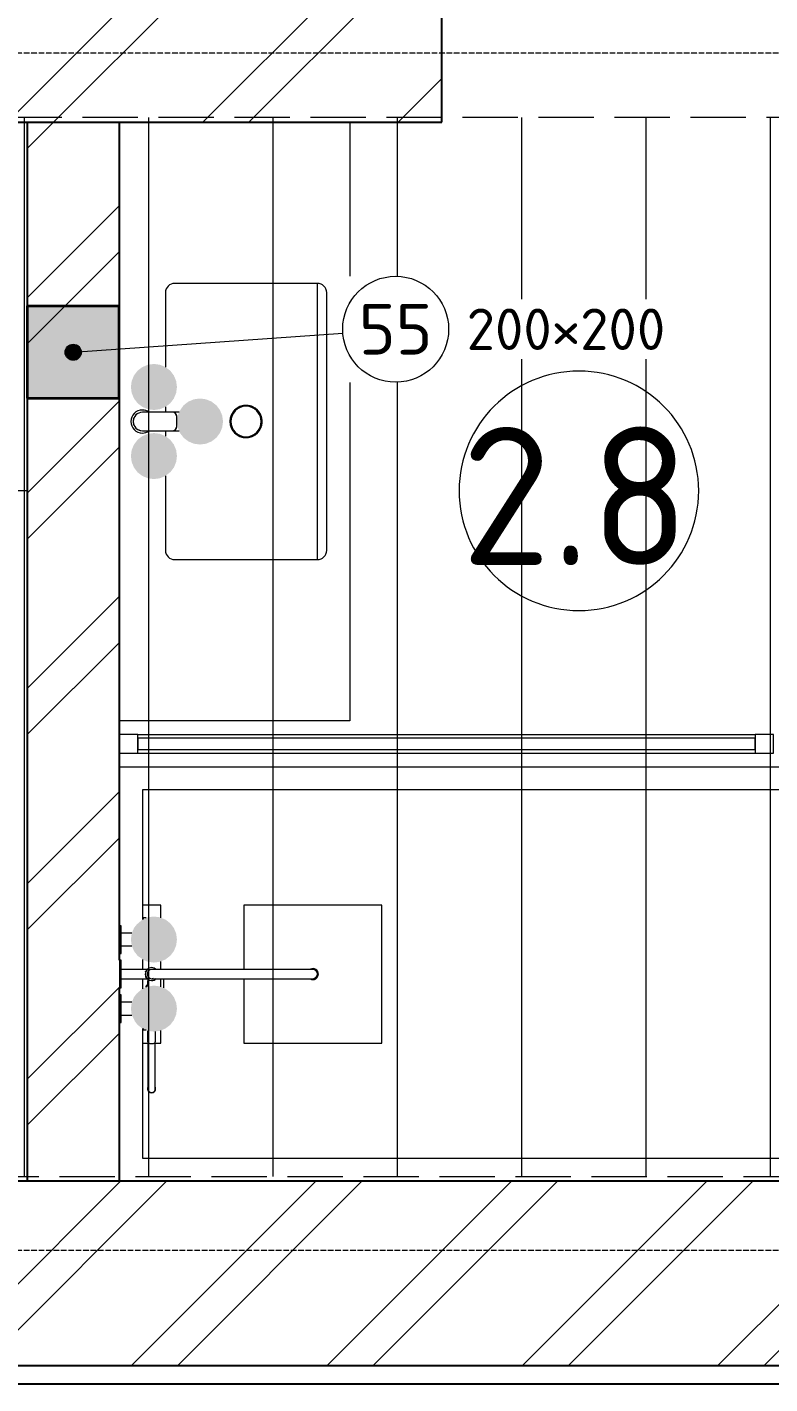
# Model space of a CAD drawing. Header units: millimetres. Extents: x -5016 to 63303, y -6019 to 98943.
# Drawn here: x 55600 to 57212, y 86010 to 88956 of the extents above; entities that cross this region are included whole.
import ezdxf
from ezdxf.enums import TextEntityAlignment as Align

# ---------------------------------------------------------------- set-up
doc = ezdxf.new("R2010")
doc.units = ezdxf.units.MM
doc.linetypes.add('ОВ_ШТРИХ', pattern=[330, 240, -90])
doc.linetypes.add('Осевая 12-2-2', pattern=[16, 12, -2, 0, -2])
for name, color, linetype, lineweight in [('A-AREA-IDEN', 8, 'Continuous', 13), ('A-DETL-GENF', 9, 'Continuous', 13), ('A-GLAZ-CURT', 8, 'Continuous', 13), ('A-GLAZ-CWMG', 8, 'Continuous', 13), ('A-WALL', 8, 'Continuous', 13), ('A-WALL-PATT', 8, 'Continuous', 13), ('I-FURN', 9, 'Continuous', 13), ('P-SANR-FIXT', 9, 'Continuous', 13), ('S-GRID', 8, 'Continuous', 13), ('АР_подложка', 8, 'Continuous', 13), ('ТЗ_АР', 5, 'Continuous', 35), ('ТЗ_АР_зоны', 5, 'Continuous', 13), ('ТЗ_АР_марки', 7, 'Continuous', 18)]:
    doc.layers.add(name, color=color, linetype=linetype, lineweight=lineweight)
doc.styles.add('GOST', font='isocpeur.ttf', dxfattribs={"width": 0.9})
doc.styles.add('GOST Common', font='GOST_Common.ttf', dxfattribs={"height": 300})
pattern_1 = [(45, (0, 0), (-212.132, 212.132), []), (45, (0, 100), (-212.132, 212.132), [])]

# ---------------------------------------------------------------- blocks, each defined once
blk = doc.blocks.new('INT 04 Душевая кабина - INT 04 Душевая кабина-1564509-Этаж 2 - Планировка')
at = {"layer": 'P-SANR-FIXT'}
for p, q in [((1600, 400), (-400, 400)), ((-400, 400), (-400, -400)), ((1600, 150), (1600, 400)), ((-354.7, 354.7), (-365, 365)), ((-305.3, 354.7), (-295, 365)), ((-354.7, 305.3), (-365, 295)), ((-305.3, 305.3), (-295, 295)), ((1600, 120), (1600, 122)), ((1600, -122), (1600, -120)), ((1600, -400), (1600, -150)), ((-400, -400), (1600, -400)), ((1650, -450), (-450, -450))]:
    blk.add_line(p, q, dxfattribs=at)
at = {"layer": 'P-SANR-FIXT', "flags": 128}
for points in [[(-295, 330), (-295, 331.4), (-295.1, 332.8), (-295.3, 334.2), (-295.4, 335.6), (-295.7, 337), (-296, 338.3), (-296.4, 339.7), (-296.8, 341), (-297.2, 342.3), (-297.8, 343.6), (-298.3, 344.9), (-299, 346.2), (-299.6, 347.4), (-300.3, 348.6), (-301.1, 349.8), (-301.9, 350.9), (-302.8, 352), (-303.7, 353.1), (-304.6, 354.1), (-305.6, 355.1), (-306.6, 356.1), (-307.7, 357), (-308.8, 357.8), (-309.9, 358.7), (-311.1, 359.5), (-312.3, 360.2), (-313.5, 360.9), (-314.8, 361.5), (-316, 362.1), (-317.3, 362.6), (-318.6, 363.1), (-320, 363.5), (-321.3, 363.9), (-322.7, 364.2), (-324.1, 364.5), (-325.4, 364.7), (-326.8, 364.9), (-328.2, 365), (-329.6, 365), (-331, 365), (-332.4, 364.9), (-333.8, 364.8), (-335.2, 364.6), (-336.6, 364.4), (-338, 364.1), (-339.3, 363.7), (-340.7, 363.3), (-342, 362.9), (-343.3, 362.4), (-344.6, 361.8), (-345.8, 361.2), (-347.1, 360.6), (-348.3, 359.9), (-349.4, 359.1), (-350.6, 358.3), (-351.7, 357.5), (-352.8, 356.6), (-353.8, 355.6), (-354.8, 354.7), (-355.8, 353.6), (-356.7, 352.6), (-357.6, 351.5), (-358.5, 350.4), (-359.2, 349.2), (-360, 348), (-360.7, 346.8), (-361.3, 345.6), (-361.9, 344.3), (-362.5, 343), (-363, 341.7), (-363.4, 340.4), (-363.8, 339.1), (-364.1, 337.7), (-364.4, 336.3), (-364.6, 334.9), (-364.8, 333.5), (-364.9, 332.2), (-365, 330.8), (-365, 330)], [(-365, 330), (-365, 328.6), (-364.9, 327.2), (-364.7, 325.8), (-364.6, 324.4), (-364.3, 323), (-364, 321.7), (-363.6, 320.3), (-363.2, 319), (-362.8, 317.7), (-362.2, 316.4), (-361.7, 315.1), (-361, 313.8), (-360.4, 312.6), (-359.7, 311.4), (-358.9, 310.2), (-358.1, 309.1), (-357.2, 308), (-356.3, 306.9), (-355.4, 305.9), (-354.4, 304.9), (-353.4, 303.9), (-352.3, 303), (-351.2, 302.2), (-350.1, 301.3), (-348.9, 300.5), (-347.7, 299.8), (-346.5, 299.1), (-345.2, 298.5), (-344, 297.9), (-342.7, 297.4), (-341.4, 296.9), (-340, 296.5), (-338.7, 296.1), (-337.3, 295.8), (-335.9, 295.5), (-334.6, 295.3), (-333.2, 295.1), (-331.8, 295), (-330.4, 295), (-329, 295), (-327.6, 295.1), (-326.2, 295.2), (-324.8, 295.4), (-323.4, 295.6), (-322, 295.9), (-320.7, 296.3), (-319.3, 296.7), (-318, 297.1), (-316.7, 297.6), (-315.4, 298.2), (-314.2, 298.8), (-312.9, 299.4), (-311.7, 300.1), (-310.6, 300.9), (-309.4, 301.7), (-308.3, 302.5), (-307.2, 303.4), (-306.2, 304.4), (-305.2, 305.3), (-304.2, 306.4), (-303.3, 307.4), (-302.4, 308.5), (-301.5, 309.6), (-300.8, 310.8), (-300, 312), (-299.3, 313.2), (-298.7, 314.4), (-298.1, 315.7), (-297.5, 317), (-297, 318.3), (-296.6, 319.6), (-296.2, 320.9), (-295.9, 322.3), (-295.6, 323.7), (-295.4, 325.1), (-295.2, 326.5), (-295.1, 327.8), (-295, 329.2), (-295, 330)]]:
    blk.add_lwpolyline(points, dxfattribs=at)
at = {"layer": 'P-SANR-FIXT'}
for radius, start, end in [(35, 0, 180), (33, 0, 180), (35, 180, 0), (33, 180, 0)]:
    blk.add_arc((-330, 330), radius, start, end, dxfattribs=at)
blk = doc.blocks.new('Прямоугольный импост - Прямоугольный импост чёрный-1563507-Этаж 2 - Планировка')
at = {"layer": 'A-GLAZ-CWMG'}
for p, q in [((-40, 20), (0, 20)), ((-40, -20), (-40, 20)), ((0, 20), (0, -20)), ((0, -20), (-40, -20))]:
    blk.add_line(p, q, dxfattribs=at)
blk = doc.blocks.new('INT 04 Душевая система наружного монтажа - INT 04 Душевая система наружного монтажа-1564529-Этаж 2 - Планировка')
at = {"layer": 'A-DETL-GENF', "true_color": 0xff0000}
blk.add_hatch(color=1, dxfattribs=at).paths.add_polyline_path([(-25, 75), (-26.7, 87.9), (-31.7, 100), (-39.6, 110.4), (-50, 118.3), (-62.1, 123.3), (-75, 125), (-87.9, 123.3), (-100, 118.3), (-110.4, 110.4), (-118.3, 100), (-123.3, 87.9), (-125, 75), (-123.3, 62.1), (-118.3, 50), (-107.6, 37.6), (-100, 31.7), (-87.9, 26.7), (-75, 25), (-62.1, 26.7), (-50, 31.7), (-39.6, 39.6), (-30, 54), (-26.7, 62.1)])
at = {"layer": 'A-DETL-GENF', "true_color": 0x0000ff}
blk.add_hatch(color=5, dxfattribs=at).paths.add_polyline_path([(125, 75), (123.3, 87.9), (118.3, 100), (110.4, 110.4), (100, 118.3), (87.9, 123.3), (75, 125), (62.1, 123.3), (50, 118.3), (39.6, 110.4), (31.7, 100), (26.7, 87.9), (25, 75), (27.5, 60.1), (31.7, 50), (42.4, 37.6), (50, 31.7), (62.1, 26.7), (75, 25), (87.9, 26.7), (102.6, 33.7), (110.4, 39.6), (118.3, 50), (123.3, 62.1)])
at = {"layer": 'P-SANR-FIXT'}
for p, q in [((150, 570), (-150, 570)), ((-150, 570), (-150, 270)), ((150, 270), (150, 570)), ((-10, 360), (-10, 130)), ((10, 130), (10, 360)), ((-150, 270), (-9.7, 270)), ((9.7, 270), (150, 270)), ((-122.4, 90), (-150, 90)), ((-150, 90), (-150, 70)), ((-9, 90), (-27.6, 90)), ((9.3, 96), (30, 96)), ((27.6, 90), (9.5, 90)), ((150, 90), (122.4, 90)), ((150, 78.6), (150, 90)), ((-150, 70), (-150, 50)), ((-10, 60.2), (-10, 4)), ((10, 4), (10, 60.1)), ((13.3, 66), (15, 61.2)), ((15, 61.2), (26.9, 61.2)), ((150, 50), (150, 61.4)), ((-150, 50), (-122, 50)), ((-122, 58.5), (-122, 50)), ((-122, 52), (-120, 52)), ((-120, 52.9), (-120, 50)), ((-120, 50), (-118.3, 50)), ((-31.7, 50), (-9.9, 50)), ((9.9, 50), (31.7, 50)), ((118.3, 50), (120, 50)), ((120, 52.9), (120, 50)), ((120, 52), (122, 52)), ((122, 58.5), (122, 50)), ((122, 50), (150, 50)), ((-105, 4), (-105, 0)), ((-45, 4), (-105, 4)), ((-104, 4), (-105, 4)), ((-89, 27.3), (-89, 4)), ((-61, 4), (-61, 27.3)), ((-45, 4), (-46, 4)), ((-45, 0), (-45, 4)), ((-30, 4), (-30, 0)), ((30, 4), (-30, 4)), ((-29, 4), (-30, 4)), ((-30, 0), (-29, 0)), ((-30, 0), (30, 0)), ((30, 4), (29, 4)), ((29, 0), (30, 0)), ((30, 0), (30, 4)), ((45, 4), (45, 0)), ((105, 4), (45, 4)), ((46, 4), (45, 4)), ((61, 27.3), (61, 4)), ((89, 4), (89, 27.1)), ((105, 4), (104, 4)), ((105, 0), (105, 4))]:
    blk.add_line(p, q, dxfattribs=at)
at = {"layer": 'P-SANR-FIXT', "flags": 128}
for points in [[(-10, 420), (-10, 420), (-10, 419.8), (-10, 419.6), (-10, 419.2), (-10, 418.8), (-10, 418.3), (-10, 417.7), (-10, 417), (-10, 416.2), (-10, 415.3), (-10, 414.3), (-10, 413.2), (-10, 412.1), (-10, 410.8), (-10, 409.5), (-10, 408.1), (-10, 406.7), (-10, 405.1), (-10, 403.5), (-10, 401.8), (-10, 400), (-10, 398.2), (-10, 396.3), (-10, 394.4), (-10, 392.4), (-10, 390.4), (-10, 388.3), (-10, 386.1), (-10, 384), (-10, 381.7), (-10, 379.5), (-10, 377.2), (-10, 374.9), (-10, 372.6), (-10, 370.2), (-10, 367.8), (-10, 365.4), (-10, 363), (-10, 360.6), (-10, 360)], [(10, 360), (10, 362.4), (10, 364.8), (10, 367.2), (10, 369.6), (10, 371.9), (10, 374.3), (10, 376.6), (10, 378.9), (10, 381.1), (10, 383.4), (10, 385.6), (10, 387.7), (10, 389.8), (10, 391.9), (10, 393.9), (10, 395.8), (10, 397.7), (10, 399.6), (10, 401.3), (10, 403), (10, 404.7), (10, 406.2), (10, 407.7), (10, 409.2), (10, 410.5), (10, 411.7), (10, 412.9), (10, 414), (10, 415), (10, 415.9), (10, 416.7), (10, 417.5), (10, 418.1), (10, 418.7), (10, 419.1), (10, 419.5), (10, 419.8), (10, 419.9), (10, 420), (10, 420)], [(-10, 130), (-10, 127.6), (-10, 125.2), (-10, 122.8), (-10, 120.4), (-10, 118.1), (-10, 115.7), (-10, 113.4), (-10, 111.1), (-10, 108.9), (-10, 106.6), (-10, 104.4), (-10, 102.3), (-10, 100.2), (-10, 98.1), (-10, 96.1), (-10, 94.2), (-10, 92.3), (-10, 90.4), (-10, 88.7), (-10, 87), (-10, 85.3), (-10, 83.8), (-10, 82.3), (-10, 80.8), (-10, 79.5), (-10, 78.3), (-10, 77.1), (-10, 76), (-10, 75), (-10, 74.1), (-10, 73.3), (-10, 72.5), (-10, 71.9), (-10, 71.3), (-10, 70.9), (-10, 70.5), (-10, 70.2), (-10, 70.1), (-10, 70), (-10, 70)], [(10, 70), (10, 70), (10, 70.2), (10, 70.4), (10, 70.8), (10, 71.2), (10, 71.7), (10, 72.3), (10, 73), (10, 73.8), (10, 74.7), (10, 75.7), (10, 76.8), (10, 77.9), (10, 79.2), (10, 80.5), (10, 81.9), (10, 83.3), (10, 84.9), (10, 86.5), (10, 88.2), (10, 90), (10, 91.8), (10, 93.7), (10, 95.6), (10, 97.6), (10, 99.6), (10, 101.7), (10, 103.9), (10, 106), (10, 108.3), (10, 110.5), (10, 112.8), (10, 115.1), (10, 117.4), (10, 119.8), (10, 122.2), (10, 124.6), (10, 127), (10, 129.4), (10, 130)], [(147, 62), (139.3, 62), (131.8, 62), (124.5, 62), (123.3, 62)], [(124.6, 78), (130.7, 78), (138.1, 78), (145.8, 78), (147, 78)], [(250, 78), (249.8, 78), (249.3, 78), (248.4, 78), (247.2, 78), (245.6, 78), (243.7, 78), (241.4, 78), (238.8, 78), (235.9, 78), (232.7, 78), (229.1, 78), (225.2, 78), (220.9, 78), (216.4, 78), (211.6, 78), (206.5, 78), (201.1, 78), (195.5, 78), (189.5, 78), (183.3, 78), (176.9, 78), (170.3, 78), (163.4, 78), (156.3, 78), (149, 78), (147, 78)], [(147, 62), (154.3, 62), (161.5, 62), (168.4, 62), (175.2, 62), (181.6, 62), (187.9, 62), (193.9, 62), (199.6, 62), (205.1, 62), (210.3, 62), (215.2, 62), (219.8, 62), (224.1, 62), (228.1, 62), (231.7, 62), (235.1, 62), (238.1, 62), (240.8, 62), (243.1, 62), (245.1, 62), (246.8, 62), (248.1, 62), (249.1, 62), (249.7, 62), (250, 62), (250, 62)], [(245.7, 78), (246.9, 78), (247.9, 78), (248.7, 78), (249.4, 78), (249.8, 78), (250, 78), (250, 78)], [(250, 62), (249.9, 62), (249.6, 62), (249.1, 62), (248.4, 62), (247.5, 62), (246.4, 62)], [(250, 78), (250.3, 78), (250.6, 78), (251, 77.9), (251.3, 77.9), (251.6, 77.8), (251.9, 77.8), (252.2, 77.7), (252.5, 77.6), (252.8, 77.5), (253.1, 77.4), (253.4, 77.2), (253.7, 77.1), (254, 76.9), (254.2, 76.8), (254.5, 76.6), (254.8, 76.4), (255, 76.2), (255.3, 76), (255.5, 75.8), (255.7, 75.6), (256, 75.3), (256.2, 75.1), (256.4, 74.8), (256.6, 74.6), (256.7, 74.3), (256.9, 74), (257.1, 73.8), (257.2, 73.5), (257.3, 73.2), (257.5, 72.9), (257.6, 72.6), (257.7, 72.3), (257.7, 72), (257.8, 71.7), (257.9, 71.4), (257.9, 71), (258, 70.7), (258, 70.4), (258, 70.1), (258, 69.8), (258, 69.4), (258, 69.1), (257.9, 68.8), (257.9, 68.5), (257.8, 68.2), (257.7, 67.9), (257.6, 67.6), (257.5, 67.3), (257.4, 67), (257.3, 66.7), (257.1, 66.4), (257, 66.1), (256.8, 65.8), (256.7, 65.6), (256.5, 65.3), (256.3, 65), (256.1, 64.8), (255.9, 64.6), (255.6, 64.3), (255.4, 64.1), (255.2, 63.9), (254.9, 63.7), (254.7, 63.5), (254.4, 63.3), (254.1, 63.1), (253.8, 63), (253.6, 62.8), (253.3, 62.7), (253, 62.6), (252.7, 62.5), (252.4, 62.4), (252.1, 62.3), (251.8, 62.2), (251.4, 62.1), (251.1, 62.1), (250.8, 62), (250.5, 62), (250.2, 62), (250, 62)]]:
    blk.add_lwpolyline(points, dxfattribs=at)
at = {"layer": 'P-SANR-FIXT'}
for centre, radius, start, end in [((0, 420), 12, 90, 206.773), ((0, 420), 10, 0, 180), ((0, 420), 10, 135, 180), ((0, 420), 10, 90, 105), ((0, 420), 12, 331.215, 90), ((0, 420), 10, 75, 90), ((0, 420), 10, 0, 45), ((0, 70), 14, 135, 180), ((0, 70), 14, 180, 360), ((0, 70), 10, 180, 360), ((0, 70), 10, 180, 225), ((0, 70), 10, 255, 270), ((0, 70), 10, 270, 285), ((0, 70), 10, 330, 25.92), ((0, 70), 14, 360, 45), ((30, 70), 12, 227.5246, 261.7504), ((250, 70), 8, 270, 90)]:
    blk.add_arc(centre, radius, start, end, dxfattribs=at)
for points, knots in [([(-7.6, 58.3), (-7.7, 58.3), (-7.8, 58.3), (-8.1, 58.6), (-8.7, 59), (-9.1, 59.4), (-9.3, 59.5), (-9.3, 59.6)], [0.7760417, 0.7760417, 0.7760417, 0.7760417, 0.78125, 0.7916667, 0.8333333, 0.875, 0.8854167, 0.8854167, 0.8854167, 0.8854167]), ([(9.4, 59.6), (9.3, 59.6), (9.2, 59.5), (9, 59.3), (8.6, 59), (8.3, 58.7), (8, 58.5), (7.8, 58.4), (7.7, 58.3), (7.7, 58.3)], [0.1111111, 0.1111111, 0.1111111, 0.1111111, 0.125, 0.1388889, 0.1666667, 0.1944444, 0.2083333, 0.2152778, 0.2222222, 0.2222222, 0.2222222, 0.2222222]), ([(28.3, 58.1), (27.8, 58.2), (27.1, 58.3), (26.2, 58.6), (25.3, 58.9), (24.7, 59.2), (24.3, 59.5)], [0.3333333, 0.3333333, 0.3333333, 0.3333333, 0.3888889, 0.4166667, 0.4444444, 0.4982305, 0.4982305, 0.4982305, 0.4982305]), ([(147, 62), (147.4, 62), (148.4, 62.3), (149.6, 63.7), (150.5, 65.9), (151, 68.6), (151, 71.4), (150.4, 74.5), (149.1, 77.3), (147.7, 78), (147, 78)], [0, 0, 0, 0, 0.111111, 0.222222, 0.333333, 0.444444, 0.555556, 0.666667, 0.833333, 1, 1, 1, 1]), ([(-5.1, 57), (-5.3, 57), (-5.6, 57.2), (-6.1, 57.4), (-6.4, 57.5), (-6.4, 57.6)], [0.66666667, 0.66666667, 0.66666667, 0.66666667, 0.6875, 0.70833333, 0.72064687, 0.72064687, 0.72064687, 0.72064687]), ([(6.5, 57.6), (6.3, 57.5), (5.9, 57.3), (5.5, 57.1), (5.2, 57), (5.1, 57)], [0.27777778, 0.27777778, 0.27777778, 0.27777778, 0.30555556, 0.31944444, 0.33333333, 0.33333333, 0.33333333, 0.33333333])]:
    blk.add_open_spline(points, degree=3, knots=knots, dxfattribs=at)
blk = doc.blocks.new('INT 16 Тумба с раковиной - INT 16 Тумба с раковиной 2-1564531-Этаж 2 - Планировка')
at = {"layer": 'I-FURN'}
blk.add_line((-800, -180), (-200, -180), dxfattribs=at)
blk = doc.blocks.new('INT 16 Смеситель - INT 16 Смеситель-1566569-Этаж 2 - Планировка')
at = {"layer": 'P-SANR-FIXT'}
for p, q in [((-20, 0), (-20, -65)), ((20, -65), (20, 0)), ((-20, -65), (-20, -79.6)), ((-10, -75), (10, -75)), ((20, -79.6), (20, -65))]:
    blk.add_line(p, q, dxfattribs=at)
for centre, radius, start, end in [((0, 0), 25, 360, 180), ((0, 0), 25, 180, 216.232), ((0, 0), 20, 90, 180), ((0, 0), 20, 143.7312, 165), ((0, 0), 20, 143.7312, 165), ((0, 0), 20, 90, 113.3697), ((0, 0), 20, 66.6303, 113.3697), ((0, 0), 20, 360, 90), ((0, 0), 20, 66.6303, 90), ((0, 0), 20, 30, 50.4689), ((0, 0), 20, 30, 50.4689), ((0, 0), 25, 323.768, 360), ((-10, -65), 10, 180, 270), ((-10, -65), 10, 180, 255), ((10, -65), 10, 270, 360), ((10, -65), 10, 285, 330)]:
    blk.add_arc(centre, radius, start, end, dxfattribs=at)
blk = doc.blocks.new('INT 16 Раковина - INT 16 Раковина-1564552-Этаж 2 - Планировка')
at = {"layer": 'A-DETL-GENF', "true_color": 0x0000ff}
blk.add_hatch(color=5, dxfattribs=at).paths.add_polyline_path([(-125, 200), (-123.3, 187.1), (-118.3, 175), (-109.2, 163.7), (-100, 156.7), (-87.9, 151.7), (-75, 150), (-62.1, 151.7), (-50, 156.7), (-39.6, 164.6), (-31.7, 175), (-26.7, 187.1), (-25, 200), (-26.7, 212.9), (-31.7, 225), (-39.6, 235.4), (-50, 243.3), (-62.1, 248.3), (-75, 250), (-87.9, 248.3), (-100, 243.3), (-110.4, 235.4), (-118.3, 225), (-123.3, 212.9)])
at = {"layer": 'A-DETL-GENF', "true_color": 0xff0000}
blk.add_hatch(color=1, dxfattribs=at).paths.add_polyline_path([(25, 200), (26.7, 187.1), (31.7, 175), (39.6, 164.6), (50, 156.7), (62.1, 151.7), (75, 150), (87.9, 151.7), (100, 156.7), (110.4, 164.6), (118.3, 175), (123.3, 187.1), (125, 200), (123.3, 212.9), (118.3, 225), (110.4, 235.4), (100, 243.3), (87.9, 248.3), (75, 250), (62.1, 248.3), (50, 243.3), (39.6, 235.4), (31.7, 225), (26.7, 212.9)])
at = {"layer": 'A-DETL-GENF', "true_color": 0x008000}
blk.add_hatch(color=96, dxfattribs=at).paths.add_polyline_path([(-50, 100), (-48.3, 87.1), (-43.3, 75), (-35.4, 64.6), (-25, 56.7), (-12.9, 51.7), (0, 50), (12.9, 51.7), (25, 56.7), (35.4, 64.6), (43.3, 75), (48.3, 87.1), (50, 100), (48.3, 112.9), (43.3, 125), (35.4, 135.4), (23.4, 143.9), (12.9, 148.3), (0, 150), (-15.6, 147.2), (-25, 143.3), (-35.4, 135.4), (-43.3, 125), (-48.3, 112.9)])
at = {"layer": 'P-SANR-FIXT'}
for p, q in [((-650, -225), (-650, 275)), ((-300, 155), (-300, -155)), ((-118.3, 175), (-280, 175)), ((-20, 175), (-31.7, 175)), ((31.7, 175), (20, 175)), ((280, 175), (118.3, 175)), ((300, -155), (300, 155)), ((-280, -175), (280, -175)), ((650, -225), (-650, -225))]:
    blk.add_line(p, q, dxfattribs=at)
at = {"layer": 'P-SANR-FIXT', "flags": 128}
for points in [[(35, 0), (35, 1.4), (34.9, 2.8), (34.7, 4.2), (34.6, 5.6), (34.3, 7), (34, 8.3), (33.6, 9.7), (33.2, 11), (32.8, 12.3), (32.2, 13.6), (31.7, 14.9), (31, 16.2), (30.4, 17.4), (29.7, 18.6), (28.9, 19.8), (28.1, 20.9), (27.2, 22), (26.3, 23.1), (25.4, 24.1), (24.4, 25.1), (23.4, 26.1), (22.3, 27), (21.2, 27.8), (20.1, 28.7), (18.9, 29.5), (17.7, 30.2), (16.5, 30.9), (15.2, 31.5), (14, 32.1), (12.7, 32.6), (11.4, 33.1), (10, 33.5), (8.7, 33.9), (7.3, 34.2), (5.9, 34.5), (4.6, 34.7), (3.2, 34.9), (1.8, 35), (0.4, 35), (-1, 35), (-2.4, 34.9), (-3.8, 34.8), (-5.2, 34.6), (-6.6, 34.4), (-8, 34.1), (-9.3, 33.7), (-10.7, 33.3), (-12, 32.9), (-13.3, 32.4), (-14.6, 31.8), (-15.8, 31.2), (-17.1, 30.6), (-18.3, 29.9), (-19.4, 29.1), (-20.6, 28.3), (-21.7, 27.5), (-22.8, 26.6), (-23.8, 25.6), (-24.8, 24.7), (-25.8, 23.6), (-26.7, 22.6), (-27.6, 21.5), (-28.5, 20.4), (-29.2, 19.2), (-30, 18), (-30.7, 16.8), (-31.3, 15.6), (-31.9, 14.3), (-32.5, 13), (-33, 11.7), (-33.4, 10.4), (-33.8, 9.1), (-34.1, 7.7), (-34.4, 6.3), (-34.6, 4.9), (-34.8, 3.5), (-34.9, 2.2), (-35, 0.8), (-35, 0)], [(-35, 0), (-35, -1.4), (-34.9, -2.8), (-34.7, -4.2), (-34.6, -5.6), (-34.3, -7), (-34, -8.3), (-33.6, -9.7), (-33.2, -11), (-32.8, -12.3), (-32.2, -13.6), (-31.7, -14.9), (-31, -16.2), (-30.4, -17.4), (-29.7, -18.6), (-28.9, -19.8), (-28.1, -20.9), (-27.2, -22), (-26.3, -23.1), (-25.4, -24.1), (-24.4, -25.1), (-23.4, -26.1), (-22.3, -27), (-21.2, -27.8), (-20.1, -28.7), (-18.9, -29.5), (-17.7, -30.2), (-16.5, -30.9), (-15.2, -31.5), (-14, -32.1), (-12.7, -32.6), (-11.4, -33.1), (-10, -33.5), (-8.7, -33.9), (-7.3, -34.2), (-5.9, -34.5), (-4.6, -34.7), (-3.2, -34.9), (-1.8, -35), (-0.4, -35), (1, -35), (2.4, -34.9), (3.8, -34.8), (5.2, -34.6), (6.6, -34.4), (8, -34.1), (9.3, -33.7), (10.7, -33.3), (12, -32.9), (13.3, -32.4), (14.6, -31.8), (15.8, -31.2), (17.1, -30.6), (18.3, -29.9), (19.4, -29.1), (20.6, -28.3), (21.7, -27.5), (22.8, -26.6), (23.8, -25.6), (24.8, -24.7), (25.8, -23.6), (26.7, -22.6), (27.6, -21.5), (28.5, -20.4), (29.2, -19.2), (30, -18), (30.7, -16.8), (31.3, -15.6), (31.9, -14.3), (32.5, -13), (33, -11.7), (33.4, -10.4), (33.8, -9.1), (34.1, -7.7), (34.4, -6.3), (34.6, -4.9), (34.8, -3.5), (34.9, -2.2), (35, -0.8), (35, 0)]]:
    blk.add_lwpolyline(points, dxfattribs=at)
at = {"layer": 'P-SANR-FIXT'}
for centre, radius, start, end in [((-280, 155), 20, 90, 180), ((280, 155), 20, 0, 90), ((0, 0), 35, 0, 180), ((0, 0), 33, 360, 180), ((0, 0), 35, 180, 0), ((0, 0), 33, 180, 360), ((-280, -155), 20, 180, 270), ((280, -155), 20, 270, 0)]:
    blk.add_arc(centre, radius, start, end, dxfattribs=at)
blk = doc.blocks.new('Системная панель - Стеклопакет 25 мм-1565327-Этаж 2 - Планировка')
at = {"layer": 'A-GLAZ-CURT'}
for p, q in [((670, 12.5), (-670, 12.5)), ((-670, 12.5), (-670, -12.5)), ((670, -12.5), (670, 12.5)), ((-670, -12.5), (670, -12.5))]:
    blk.add_line(p, q, dxfattribs=at)
blk = doc.blocks.new('Прямоугольный импост - Прямоугольный импост чёрный-1565329-Этаж 2 - Планировка')
at = {"layer": 'A-GLAZ-CWMG'}
for p, q in [((18008.2, 12092.6), (19348.2, 12092.6)), ((18008.2, 12052.6), (19348.2, 12052.6))]:
    blk.add_line(p, q, dxfattribs=at)
blk = doc.blocks.new('Прямоугольный импост - Прямоугольный импост чёрный-1565330-Этаж 2 - Планировка')
at = {"layer": 'A-GLAZ-CWMG'}
for p, q in [((-20, 20), (20, 20)), ((-20, -20), (-20, 20)), ((20, 20), (20, -20)), ((20, -20), (-20, -20))]:
    blk.add_line(p, q, dxfattribs=at)
blk = doc.blocks.new('INT 04 Ванна встраиваемая - INT 04 Ванна встраиваемая-1566477-Этаж 2 - Планировка')
at = {"layer": 'A-DETL-GENF', "true_color": 0x008000}
blk.add_hatch(color=96, dxfattribs=at).paths.add_polyline_path([(-775, -100), (-762.1, -98.3), (-750, -93.3), (-739.6, -85.4), (-731.7, -75), (-726.7, -62.9), (-725, -50), (-726.7, -37.1), (-731.7, -25), (-739.6, -14.6), (-750, -6.7), (-762.1, -1.7), (-775, 0), (-787.9, -1.7), (-800, -6.7), (-810.4, -14.6), (-818.3, -25), (-823.3, -37.1), (-825, -50), (-823.3, -62.9), (-818.3, -75), (-807.8, -87.3), (-800, -93.3), (-787.9, -98.3)])
at = {"layer": 'P-SANR-FIXT'}
for p, q in [((-850, 350), (-850, -450)), ((-150, 300), (-450, 300)), ((-120, 300), (-122, 300)), ((122, 300), (120, 300)), ((450, 300), (150, 300)), ((-114.5, 245), (-273.8, 245)), ((-9.7, 245), (-35.5, 245)), ((35.5, 245), (9.5, 245)), ((274.2, 245), (114.5, 245)), ((-273.8, -345), (274.2, -345)), ((-450, -400), (450, -400)), ((-850, -450), (850, -450))]:
    blk.add_line(p, q, dxfattribs=at)
at = {"layer": 'P-SANR-FIXT', "flags": 128}
for points in [[(-365, -50), (-365, -48.6), (-365.1, -47.2), (-365.3, -45.8), (-365.4, -44.4), (-365.7, -43), (-366, -41.7), (-366.4, -40.3), (-366.8, -39), (-367.2, -37.7), (-367.8, -36.4), (-368.3, -35.1), (-369, -33.8), (-369.6, -32.6), (-370.3, -31.4), (-371.1, -30.2), (-371.9, -29.1), (-372.8, -28), (-373.7, -26.9), (-374.6, -25.9), (-375.6, -24.9), (-376.6, -23.9), (-377.7, -23), (-378.8, -22.2), (-379.9, -21.3), (-381.1, -20.5), (-382.3, -19.8), (-383.5, -19.1), (-384.8, -18.5), (-386, -17.9), (-387.3, -17.4), (-388.6, -16.9), (-390, -16.5), (-391.3, -16.1), (-392.7, -15.8), (-394.1, -15.5), (-395.4, -15.3), (-396.8, -15.1), (-398.2, -15), (-399.6, -15), (-401, -15), (-402.4, -15.1), (-403.8, -15.2), (-405.2, -15.4), (-406.6, -15.6), (-408, -15.9), (-409.3, -16.3), (-410.7, -16.7), (-412, -17.1), (-413.3, -17.6), (-414.6, -18.2), (-415.8, -18.8), (-417.1, -19.4), (-418.3, -20.1), (-419.4, -20.9), (-420.6, -21.7), (-421.7, -22.5), (-422.8, -23.4), (-423.8, -24.4), (-424.8, -25.3), (-425.8, -26.4), (-426.7, -27.4), (-427.6, -28.5), (-428.5, -29.6), (-429.2, -30.8), (-430, -32), (-430.7, -33.2), (-431.3, -34.4), (-431.9, -35.7), (-432.5, -37), (-433, -38.3), (-433.4, -39.6), (-433.8, -40.9), (-434.1, -42.3), (-434.4, -43.7), (-434.6, -45.1), (-434.8, -46.5), (-434.9, -47.8), (-435, -49.2), (-435, -50)], [(-435, -50), (-435, -51.4), (-434.9, -52.8), (-434.7, -54.2), (-434.6, -55.6), (-434.3, -57), (-434, -58.3), (-433.6, -59.7), (-433.2, -61), (-432.8, -62.3), (-432.2, -63.6), (-431.7, -64.9), (-431, -66.2), (-430.4, -67.4), (-429.7, -68.6), (-428.9, -69.8), (-428.1, -70.9), (-427.2, -72), (-426.3, -73.1), (-425.4, -74.1), (-424.4, -75.1), (-423.4, -76.1), (-422.3, -77), (-421.2, -77.8), (-420.1, -78.7), (-418.9, -79.5), (-417.7, -80.2), (-416.5, -80.9), (-415.2, -81.5), (-414, -82.1), (-412.7, -82.6), (-411.4, -83.1), (-410, -83.5), (-408.7, -83.9), (-407.3, -84.2), (-405.9, -84.5), (-404.6, -84.7), (-403.2, -84.9), (-401.8, -85), (-400.4, -85), (-399, -85), (-397.6, -84.9), (-396.2, -84.8), (-394.8, -84.6), (-393.4, -84.4), (-392, -84.1), (-390.7, -83.7), (-389.3, -83.3), (-388, -82.9), (-386.7, -82.4), (-385.4, -81.8), (-384.2, -81.2), (-382.9, -80.6), (-381.7, -79.9), (-380.6, -79.1), (-379.4, -78.3), (-378.3, -77.5), (-377.2, -76.6), (-376.2, -75.6), (-375.2, -74.7), (-374.2, -73.6), (-373.3, -72.6), (-372.4, -71.5), (-371.5, -70.4), (-370.8, -69.2), (-370, -68), (-369.3, -66.8), (-368.7, -65.6), (-368.1, -64.3), (-367.5, -63), (-367, -61.7), (-366.6, -60.4), (-366.2, -59.1), (-365.9, -57.7), (-365.6, -56.3), (-365.4, -54.9), (-365.2, -53.5), (-365.1, -52.2), (-365, -50.8), (-365, -50)]]:
    blk.add_lwpolyline(points, dxfattribs=at)
at = {"layer": 'P-SANR-FIXT'}
for centre, radius, start, end in [((-450, -50), 350, 90, 172.6805), ((450, -50), 350, 270, 90), ((-273.8, -50), 295, 90, 270), ((274.2, -50), 295, 270, 90), ((-400, -50), 35, 0, 180), ((-400, -50), 32, 360, 180), ((-400, -50), 35, 180, 0), ((-400, -50), 32, 180, 360), ((-450, -50), 350, 187.3199, 270)]:
    blk.add_arc(centre, radius, start, end, dxfattribs=at)
blk = doc.blocks.new('INT Марка помещения - Номер помещения _ Площадь _ Имя-1615504-Этаж 2 - Планировка')
at = {"layer": 'A-AREA-IDEN'}
for start, end in [(360, 180), (180, 360)]:
    blk.add_arc((0, 0), 2.6, start, end, dxfattribs=at)
blk = doc.blocks.new('АР_plan2')
at = {"layer": 'A-WALL-PATT', "lineweight": 9}
h = blk.add_hatch(dxfattribs=at)
h.set_pattern_fill('FP_1', color=256, style=0, pattern_type=2)
h.set_pattern_definition(pattern_1)
h.paths.add_polyline_path([(21968.2, 13422.6), (21968.2, 13722.6), (19468.2, 13722.6), (19468.2, 13422.6), (21706.3, 13422.6)])
h.paths.add_polyline_path([(18668.2, 13422.6), (18668.2, 13722.6), (14868.2, 13722.6), (14868.2, 13422.6), (18096, 13422.6)])
h = blk.add_hatch(dxfattribs=at)
h.set_pattern_fill('FP_1', color=256, style=0, pattern_type=2)
h.set_pattern_definition(pattern_1)
h.paths.add_polyline_path([(17968.2, 11122.6), (17968.2, 13422.6), (17768.2, 13422.6), (17768.2, 11122.6)])
h = blk.add_hatch(dxfattribs=at)
h.set_pattern_fill('FP_1', color=256, style=0, pattern_type=2)
h.set_pattern_definition(pattern_1)
h.paths.add_polyline_path([(22368.2, 10722.6), (22368.2, 11122.6), (21968.2, 11122.6), (21968.2, 10852.6), (20168.2, 10852.6), (20168.2, 11122.6), (17218.2, 11122.6), (17218.2, 10852.6), (15418.2, 10852.6), (15418.2, 11122.6), (14968.2, 11122.6), (14968.2, 10722.6), (15458.2, 10722.6), (15458.2, 10792.6), (17178.2, 10792.6), (17178.2, 10722.6), (20208.2, 10722.6), (20208.2, 10792.6), (21928.2, 10792.6), (21928.2, 10722.6), (22067.3, 10722.6)])
at = {"layer": 'A-WALL', "lineweight": 25}
for p, q in [((18668.2, 13422.6), (18668.2, 13722.6)), ((16947.2, 13422.6), (18668.2, 13422.6)), ((17768.2, 13422.6), (17768.2, 11122.6)), ((17968.2, 11602.7), (17968.2, 13422.6)), ((17968.2, 11122.6), (17968.2, 11543.7)), ((20168.2, 11122.6), (17218.2, 11122.6)), ((17178.2, 10722.6), (20208.2, 10722.6)), ((17178.2, 10682.6), (20208.2, 10682.6))]:
    blk.add_line(p, q, dxfattribs=at)
at = {"layer": 'S-GRID', "color": 251, "linetype": 'Осевая 12-2-2', "true_color": 0x646464}
for p, q in [((23375.6, 13572.6), (-1176.1, 13572.6)), ((23375.6, 10972.6), (-1176.1, 10972.6))]:
    blk.add_line(p, q, dxfattribs=at)
at = {"layer": 'A-AREA-IDEN', "xscale": 99.99999999999993, "yscale": 99.99999999999993, "zscale": 99.99999999999993}
blk.add_blockref('INT Марка помещения - Номер помещения _ Площадь _ Имя-1615504-Этаж 2 - Планировка', (18965.8, 12622.1), dxfattribs=at)
at = {"layer": 'A-GLAZ-CURT', "rotation": 180}
blk.add_blockref('Системная панель - Стеклопакет 25 мм-1565327-Этаж 2 - Планировка', (18678.2, 12072.6), dxfattribs=at)
at = {"layer": 'A-GLAZ-CWMG', "extrusion": (0, 0, -1)}
for name, p in [('Прямоугольный импост - Прямоугольный импост чёрный-1563507-Этаж 2 - Планировка', (-17968.2, 12072.6)), ('Прямоугольный импост - Прямоугольный импост чёрный-1565330-Этаж 2 - Планировка', (-19368.2, 12072.6))]:
    blk.add_blockref(name, p, dxfattribs=at)
at = {"layer": 'A-GLAZ-CWMG'}
blk.add_blockref('Прямоугольный импост - Прямоугольный импост чёрный-1565329-Этаж 2 - Планировка', (0, 0), dxfattribs=at)
at = {"layer": 'I-FURN', "rotation": 89.9999999999735}
blk.add_blockref('INT 16 Тумба с раковиной - INT 16 Тумба с раковиной 2-1564531-Этаж 2 - Планировка', (18218.2, 13272.6), dxfattribs=at)
at = {"layer": 'P-SANR-FIXT'}
blk.add_blockref('INT 04 Ванна встраиваемая - INT 04 Ванна встраиваемая-1566477-Этаж 2 - Планировка', (16918.2, 13072.6), dxfattribs=at)
for name, p, rotation in [('INT 16 Раковина - INT 16 Раковина-1564552-Этаж 2 - Планировка', (18243.2, 12772.6), 89.9999999999735), ('INT 16 Смеситель - INT 16 Смеситель-1566569-Этаж 2 - Планировка', (18018.2, 12772.6), 89.9999999999735), ('INT 04 Душевая кабина - INT 04 Душевая кабина-1564509-Этаж 2 - Планировка', (19618.2, 11572.6), 180), ('INT 04 Душевая система наружного монтажа - INT 04 Душевая система наружного монтажа-1564529-Этаж 2 - Планировка', (17968.2, 11572.6), 269.9999999999749)]:
    blk.add_blockref(name, p, dxfattribs=dict(at, rotation=rotation))
at = {"layer": 'A-AREA-IDEN', "insert": (18710.4, 12760.8), "char_height": 300, "width": 625.316, "attachment_point": 1, "style": 'GOST Common'}
blk.add_mtext('2.8', dxfattribs=at)

msp = doc.modelspace()

# ---------------------------------------------------------------- block references
at = {"layer": 'АР_подложка'}
msp.add_blockref('АР_plan2', (37832, 75327), dxfattribs=at)

# ---------------------------------------------------------------- next in the draw order: hatches: boundary and pattern name
at = {"layer": 'ТЗ_АР'}
msp.add_hatch(color=5, dxfattribs=at).paths.add_polyline_path([(55600, 88150), (55800, 88150), (55800, 88350), (55600, 88350)])
at = {"layer": 'ТЗ_АР_зоны'}
h = msp.add_hatch(dxfattribs=at)
h.set_pattern_fill('ANSI31', scale=85, angle=45)
h.paths.add_polyline_path([(52700, 86460), (59800, 86460), (59800, 88760), (52700, 88760)])
at = {"layer": 'ТЗ_АР_марки'}
h = msp.add_hatch(color=7, dxfattribs=at)
edge = h.paths.add_edge_path()
edge.add_arc((55700, 88250), 17.5, 0, 360)

# ---------------------------------------------------------------- next in the draw order: linework, layer by layer
at = {"layer": 'ТЗ_АР'}
msp.add_lwpolyline([(55600, 88150), (55800, 88150), (55800, 88350), (55600, 88350)], close=True, dxfattribs=at)
at = {"layer": 'ТЗ_АР_зоны', "linetype": 'ОВ_ШТРИХ', "ltscale": 0.5}
msp.add_lwpolyline([(52700, 86460), (59800, 86460), (59800, 88760), (52700, 88760)], close=True, dxfattribs=at)
at = {"layer": 'ТЗ_АР_марки', "lineweight": 13}
msp.add_lwpolyline([(55700, 88250), (56285.3, 88291.8)], dxfattribs=at)
at = {"layer": 'ТЗ_АР_марки'}
msp.add_circle((55700, 88250), 17.5, dxfattribs=at)

# ---------------------------------------------------------------- next in the draw order: wipeouts: each hides what was drawn before it
for points in [[(56285, 88185), (56515, 88185), (56515, 88415), (56285, 88415)], [(56530, 88235), (56965.6, 88235), (56965.6, 88365), (56530, 88365)]]:
    msp.add_wipeout(points)

# ---------------------------------------------------------------- next in the draw order: linework, layer by layer
at = {"layer": 'ТЗ_АР_марки', "lineweight": 18}
msp.add_circle((56400, 88300), 115, dxfattribs=at)

# ---------------------------------------------------------------- next in the draw order: texts
at = {"layer": 'ТЗ_АР_марки', "style": 'GOST'}
msp.add_text('55', height=110, dxfattribs=at).set_placement((56400, 88300), align=Align.MIDDLE_CENTER)
msp.add_text('200×200', height=90, dxfattribs=at).set_placement((56554, 88300), align=Align.MIDDLE_LEFT)

doc.saveas('drawing.dxf')
